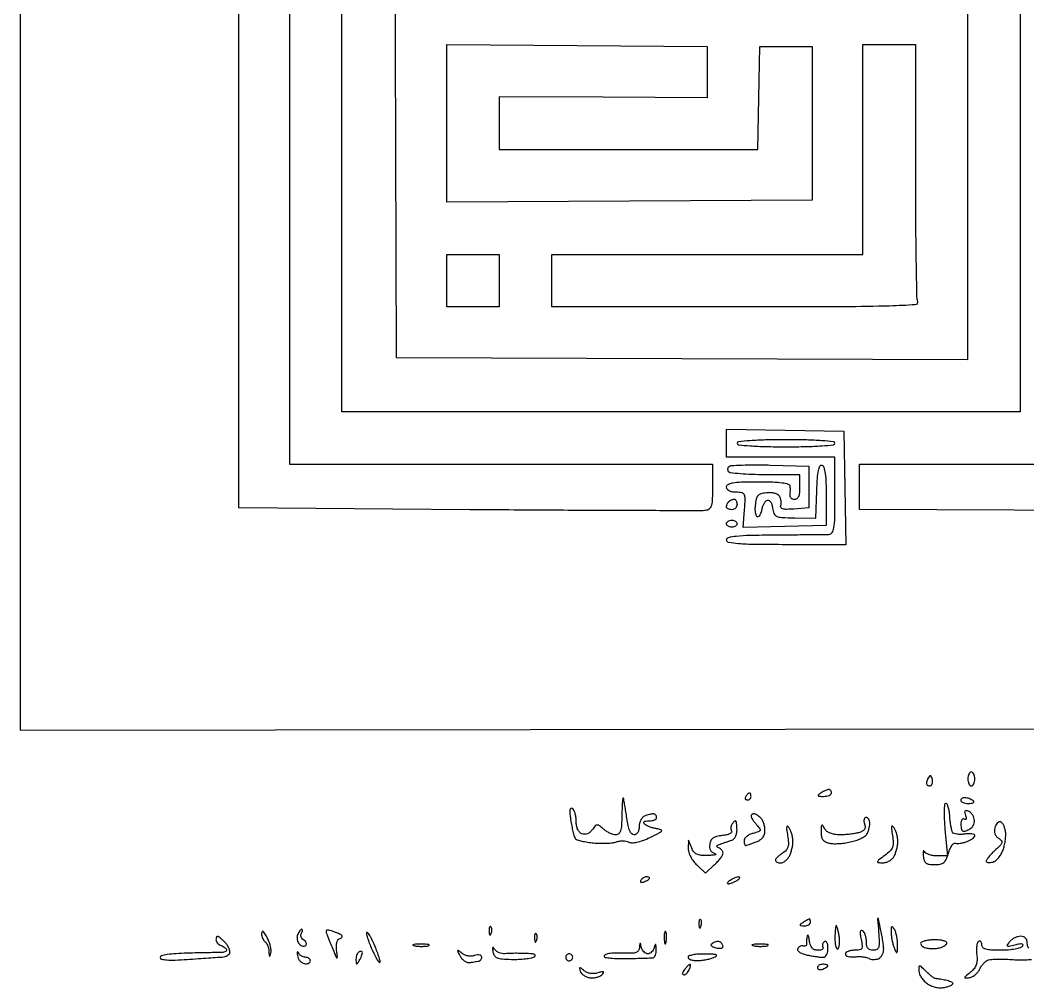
# Model space of a CAD drawing. Extents: x 0.6 to 37.6, y 1.5 to 67.
# Drawn here: x 0.59 to 24.97, y 1.54 to 24.96 of the extents above; entities that cross this region are included whole.
import ezdxf

# ---------------------------------------------------------------- set-up
doc = ezdxf.new("R2010")
doc.units = 0
doc.header["$MEASUREMENT"] = 0

msp = doc.modelspace()

# ---------------------------------------------------------------- linework, layer by layer
for points in [[(19.11972, 67.0032), (0.5922, 67.0032), (0.5922, 37.39301), (0.5922, 7.78282), (19.09845, 7.80416), (37.6047, 7.8255), (37.62597, 37.41435), (37.647239, 67.0032)], [(14.06475, 24.34468), (17.2161, 24.3225), (17.2161, 23.699585), (17.2161, 23.076669), (14.69925, 23.090649), (12.1824, 23.104628), (12.1824, 22.465714), (12.1824, 21.8268), (15.310338, 21.8268), (18.438277, 21.8268), (18.461688, 23.07465), (18.4851, 24.3225), (19.1196, 24.3225), (19.7541, 24.3225), (19.7541, 22.4613), (19.7541, 20.6001), (15.33375, 20.578195), (10.9134, 20.556291), (10.9134, 22.461575), (10.9134, 24.366859)], [(11.5479, 19.2888), (12.1824, 19.2888), (12.1824, 18.6543), (12.1824, 18.0198), (11.5479, 18.0198), (10.9134, 18.0198), (10.9134, 18.6543), (10.9134, 19.2888)]]:
    msp.add_lwpolyline(points, close=True)
for points in [[(9.705199, 42.027931), (10.150139, 41.588518), (8.628269, 40.067024), (7.1064, 38.545531), (7.1064, 26.379165), (7.1064, 14.2128), (12.2247, 14.2128), (17.343, 14.2128), (17.343, 13.669103, -0.009746), (17.337413, 13.382484, -0.051042), (17.31528, 13.226527, -0.111253), (17.271972, 13.140109, -0.175196), (17.201455, 13.098053, -0.048294), (17.087884, 13.087302, -0.000119), (15.459396, 13.091161, -0.000764), (13.623035, 13.098755, -0.000476), (11.469805, 13.113), (5.8797, 13.1553), (5.8797, 26.119465), (5.8797, 39.08363), (7.56998, 40.775487), (9.260259, 42.467344)], [(21.6153, 24.3648), (22.2498, 24.3648), (22.2498, 21.326119, 0.001579), (22.253509, 20.15173, 0.002467), (22.264884, 19.140742, 0.000677), (22.280327, 18.26037, 0.087098), (22.301151, 18.153619, -0.50543), (22.248279, 18.07105, -0.008717), (21.627797, 18.041342, -0.006931), (20.540018, 18.023341, -0.000671), (17.901951, 18.0198), (13.4514, 18.0198), (13.4514, 18.6543), (13.4514, 19.2888), (17.2161, 19.2888), (20.9808, 19.2888), (20.9808, 21.8268), (20.9808, 24.3648)], [(19.09845, 15.039696), (20.5155, 15.0165), (20.542286, 13.64175), (20.569072, 12.267), (19.125236, 12.267, -0.002954), (18.367629, 12.271476, -0.017), (17.967003, 12.289842, -0.026258), (17.732392, 12.321065, -0.361063), (17.6814, 12.382473, -0.343656), (17.728163, 12.442476, -0.035421), (17.916941, 12.476035, -0.020841), (18.243619, 12.496789, -0.003882), (18.84465, 12.505208, 0.000258), (19.301043, 12.508293, 0.000359), (19.709685, 12.51156, 0.000218), (20.053843, 12.51471, 0.004635), (20.15595, 12.516635, 0.243909), (20.234841, 12.560412, 0.107573), (20.279391, 12.674796, 0.035377), (20.299771, 12.910225, 0.003907), (20.304, 13.4514), (20.304, 14.382), (18.9927, 14.382), (17.6814, 14.382), (17.6814, 14.722446), (17.6814, 15.062891)], [(19.1196, 14.805, 0.005407), (18.624654, 14.799647, 0.01242), (18.25245, 14.782339, 0.007361), (17.969103, 14.757903, 0.385003), (17.9352, 14.7204, 0.385003), (17.969103, 14.682897, 0.007361), (18.25245, 14.658461, 0.01242), (18.624654, 14.641153, 0.005407), (19.1196, 14.6358, 0.005407), (19.614546, 14.641153, 0.01242), (19.98675, 14.658461, 0.007361), (20.270097, 14.682897, 0.385003), (20.304, 14.7204, 0.385003), (20.270097, 14.757903, 0.007361), (19.98675, 14.782339, 0.01242), (19.614546, 14.799647, 0.005407)], [(18.734464, 14.194264), (19.6695, 14.1705), (19.6695, 13.6629), (19.6695, 13.1553), (19.310754, 13.129325, -0.013968), (19.137008, 13.121615, -0.069189), (19.040102, 13.133472, -0.191308), (18.997596, 13.164985, -0.230651), (18.992615, 13.213925, 0.075684), (19.002913, 13.264501, 0.047146), (19.00022, 13.325073, 0.0462), (18.985937, 13.385804, 0.061141), (18.961482, 13.437024, 0.128333), (18.916114, 13.479115, 0.057908), (18.840092, 13.509214, 0.050745), (18.7459, 13.524405, 0.043066), (18.64512, 13.521624, 0.042713), (18.514232, 13.495223, 0.139961), (18.440307, 13.448615, 0.126837), (18.398035, 13.366985, 0.032355), (18.37399, 13.21875, 0.028758), (18.369918, 13.113382, 0.046912), (18.379964, 13.024567, 0.06169), (18.40107, 12.96287, 0.287003), (18.431556, 12.9438, 0.188573), (18.465731, 12.957164, 0.070451), (18.498876, 12.997769, 0.05707), (18.526128, 13.057207, 0.042473), (18.542666, 13.127523, -0.046538), (18.560391, 13.200236, -0.049357), (18.59103, 13.266911, -0.054789), (18.629192, 13.31829, -0.126812), (18.669347, 13.344039, -0.222144), (18.709943, 13.339174, -0.108807), (18.748064, 13.301972, -0.073301), (18.778529, 13.236321, -0.042075), (18.796247, 13.150695, 0.064503), (18.82945, 13.019988, 0.197644), (18.891693, 12.955521, 0.091267), (19.014271, 12.926736, 0.008198), (19.3311, 12.916523), (19.8387, 12.908488), (19.863514, 13.566473, -0.008533), (19.880299, 13.872706, -0.032216), (19.906369, 14.062883, -0.060246), (19.941881, 14.169689, -0.379606), (19.990414, 14.190429, -0.252803), (20.036973, 14.140831, -0.03066), (20.067307, 13.989077, -0.024947), (20.086704, 13.764355, -0.009055), (20.0925, 13.44435), (20.0925, 12.7323), (19.090099, 12.708393), (18.087698, 12.684486), (18.117199, 13.110296, 0.00861), (18.131397, 13.383342, 0.120562), (18.111501, 13.478924, 0.241167), (18.053015, 13.523597, 0.044837), (17.91405, 13.536053, -0.03943), (17.814021, 13.543931, -0.085648), (17.741316, 13.568695, -0.123368), (17.697471, 13.609107, -0.146186), (17.6814, 13.6629, -0.273642), (17.719275, 13.726923, -0.084509), (17.82945, 13.765125, -0.035355), (18.039214, 13.785, -0.005946), (18.4428, 13.7898, -0.007428), (18.802306, 13.784459, -0.026638), (19.031075, 13.765434, -0.03973), (19.173153, 13.734311, -0.3042), (19.214224, 13.68405, -0.017614), (19.217081, 13.635903, -0.010398), (19.217269, 13.5783, -0.010396), (19.21506, 13.520699, -0.017506), (19.210515, 13.47255, 0.126145), (19.215449, 13.432256, 0.116153), (19.239183, 13.397864, 0.103076), (19.278547, 13.374798, 0.081331), (19.327391, 13.3668, 0.155241), (19.386399, 13.385573, 0.135655), (19.427521, 13.435899, 0.078899), (19.451075, 13.525175, 0.025126), (19.458, 13.6629), (19.458, 13.959), (18.616993, 13.959, -0.00809), (18.291423, 13.964268, -0.012407), (18.009815, 13.980385, -0.006892), (17.77698, 14.002751, -0.230895), (17.730993, 14.0318, -0.085573), (17.718072, 14.063884, -0.075738), (17.715876, 14.099875, -0.077414), (17.72444, 14.13416, -0.096826), (17.742714, 14.161314, -0.185966), (17.792399, 14.183363, -0.004181), (18.057436, 14.194388, -0.008852), (18.372014, 14.199267, -0.005804)], [(17.8647, 13.3668, -0.17482), (17.891602, 13.357097, -0.093122), (17.914491, 13.329523, -0.073362), (17.929981, 13.288449, -0.053595), (17.9352, 13.2399, -0.099038), (17.925512, 13.19147, -0.097945), (17.897923, 13.150277, -0.097945), (17.85673, 13.122688, -0.099038), (17.8083, 13.113, -0.053595), (17.759751, 13.118219, -0.073362), (17.718677, 13.133709, -0.093122), (17.691103, 13.156598, -0.17482), (17.6814, 13.1835, -0.065559), (17.685496, 13.214608, -0.03911), (17.697967, 13.249858, -0.038504), (17.716209, 13.283633, -0.053359), (17.7378, 13.3104, -0.053359), (17.764567, 13.331991, -0.038504), (17.798342, 13.350232, -0.03911), (17.833592, 13.362704, -0.065559)], [(17.8083, 12.8592, -0.064853), (17.856814, 12.852881, -0.082425), (17.897923, 12.834349, -0.098894), (17.925423, 12.806863, -0.148195), (17.9352, 12.7746, -0.148195), (17.925423, 12.742337, -0.098894), (17.897923, 12.714851, -0.082425), (17.856814, 12.696319, -0.064853), (17.8083, 12.69, -0.064853), (17.759786, 12.696319, -0.082425), (17.718677, 12.714851, -0.098894), (17.691177, 12.742337, -0.148195), (17.6814, 12.7746, -0.148195), (17.691177, 12.806863, -0.098894), (17.718677, 12.834349, -0.082425), (17.759786, 12.852881, -0.064853)], [(22.654801, 6.610496, 0.033951), (22.633563, 6.662219, 0.286646), (22.613101, 6.674904, 0.233206), (22.589291, 6.663061, 0.024362), (22.552918, 6.610155, 0.052326), (22.531342, 6.565378, 0.061761), (22.521035, 6.519522, 0.07231), (22.522902, 6.479524, 0.149701), (22.537429, 6.452171, 0.099724), (22.560708, 6.436699, 0.098103), (22.5883, 6.431328, 0.097782), (22.615931, 6.43688, 0.098356), (22.639312, 6.452513, 0.115259), (22.656304, 6.479864, 0.057227), (22.664946, 6.520004, 0.052345), (22.664632, 6.565824, 0.052621)], [(23.6034, 6.768, 0.191087), (23.571093, 6.755185, 0.088204), (23.543651, 6.718298, 0.068025), (23.525034, 6.663554, 0.048028), (23.5188, 6.5988, 0.048028), (23.525034, 6.534046, 0.068025), (23.543651, 6.479302, 0.088204), (23.571093, 6.442415, 0.191087), (23.6034, 6.4296, 0.191087), (23.635707, 6.442415, 0.088204), (23.663149, 6.479302, 0.068025), (23.681766, 6.534046, 0.048028), (23.688, 6.5988, 0.048028), (23.681766, 6.663554, 0.068025), (23.663149, 6.718298, 0.088204), (23.635707, 6.755185, 0.191087)], [(20.15595, 6.343705, 0.077483), (20.123255, 6.337921, 0.020703), (20.073862, 6.318699, 0.02047), (20.01884, 6.291886, 0.019837), (19.9656, 6.2604, 0.023197), (19.903936, 6.216366, 0.409657), (19.901122, 6.194272, 0.220444), (19.92802, 6.180066, 0.011293), (20.02905, 6.177095, 0.042523), (20.101925, 6.182805, 0.062416), (20.163485, 6.201032, 0.082215), (20.205189, 6.228152, 0.210568), (20.2194, 6.2604, 0.073605), (20.21463, 6.292629, 0.089496), (20.200762, 6.319768, 0.102891), (20.180142, 6.337664, 0.133323)], [(15.185725, 6.1335, 0.775545), (15.174122, 6.132589, 0.021161), (15.163305, 6.050354, 0.012891), (15.154664, 5.912711, 0.005796), (15.150079, 5.73165, -0.010644), (15.141088, 5.475002, -0.059864), (15.117115, 5.340116, -0.14162), (15.072403, 5.271398, -0.180055), (15.002011, 5.2452, -0.076044), (14.936691, 5.255192, -0.03494), (14.856314, 5.286686, -0.033576), (14.774708, 5.332378, -0.039525), (14.704566, 5.38643, 0.02057), (14.607666, 5.467129, 0.177912), (14.554877, 5.483526, 0.198251), (14.507148, 5.460915, 0.026403), (14.435188, 5.372684, -0.060434), (14.379121, 5.312752, -0.079018), (14.314868, 5.274213, -0.088114), (14.247646, 5.26011, -0.099684), (14.182734, 5.271099, -0.117358), (14.125226, 5.310447, -0.077387), (14.080943, 5.377651, -0.064002), (14.052923, 5.468125, -0.043152), (14.0436, 5.575952, 0.034379), (14.036681, 5.676462, 0.039264), (14.016033, 5.770585, 0.04299), (13.985886, 5.845983, 0.13861), (13.949755, 5.885414, 0.32166), (13.913338, 5.882903, 0.195529), (13.891977, 5.843178, 0.055545), (13.892353, 5.744527, 0.011634), (13.916162, 5.573157, 0.011057), (13.943236, 5.427217, 0.014384), (13.974796, 5.294998, 0.012015), (14.00665, 5.187112, 0.114602), (14.031157, 5.146167, 0.134618), (14.071823, 5.122032, 0.013743), (14.18165, 5.095096, 0.016378), (14.316801, 5.070465, 0.012362), (14.4666, 5.051977, 0.018259), (14.624764, 5.042229, 0.017601), (14.785172, 5.043857, 0.017834), (14.926186, 5.055306, 0.059244), (15.0165, 5.076932, -0.052509), (15.090923, 5.095813, -0.04051), (15.174546, 5.101051, -0.041616), (15.254379, 5.092912, -0.073374), (15.316928, 5.071398, 0.13053), (15.395452, 5.053989, 0.043142), (15.513589, 5.069153, 0.035663), (15.658887, 5.11175, 0.021434), (15.824528, 5.181653, 0.004551), (16.054171, 5.292951, 0.113194), (16.108231, 5.337191, 0.523455), (16.098338, 5.368622, 0.035011), (15.9894, 5.39429, -0.026315), (15.902534, 5.413171, -0.024851), (15.816419, 5.441358, -0.025675), (15.742784, 5.474009, -0.074665), (15.69753, 5.506164, -0.143106), (15.679552, 5.537584, -0.302274), (15.688798, 5.562783, -0.127822), (15.729804, 5.579056, -0.03089), (15.80328, 5.5836, 0.043509), (15.87453, 5.589812, 0.063259), (15.934727, 5.608451, 0.082944), (15.975476, 5.635861, 0.206135), (15.9894, 5.6682, 0.090658), (15.983495, 5.700498, 0.095575), (15.966581, 5.727949, 0.099646), (15.941356, 5.746317, 0.108102), (15.911719, 5.7528, 0.04425), (15.872791, 5.749348, 0.015326), (15.817548, 5.737716, 0.015089), (15.757151, 5.721107, 0.016969), (15.700219, 5.701449, 0.114615), (15.649021, 5.666824, 0.06577), (15.605709, 5.605713, 0.0603), (15.576373, 5.528887, 0.061153), (15.5664, 5.447649, -0.051818), (15.557938, 5.366218, -0.083752), (15.532534, 5.301528, -0.108867), (15.493334, 5.260135, -0.150041), (15.444684, 5.2452, -0.213485), (15.388062, 5.27053, -0.079412), (15.339849, 5.345585, -0.050165), (15.299852, 5.469484, -0.019526), (15.26883, 5.64705, 0.003939), (15.24598, 5.807117, 0.004883), (15.222086, 5.955708, 0.004027), (15.199821, 6.079994, 0.036159)], [(18.236293, 6.2604, 0.151918), (18.218465, 6.254855, 0.038439), (18.194586, 6.235549, 0.035638), (18.169457, 6.208183, 0.029505), (18.1467, 6.1758, 0.082592), (18.133459, 6.143474, 0.161196), (18.136091, 6.116051, 0.182303), (18.153979, 6.097823, 0.108972), (18.184007, 6.0912, 0.093332), (18.218207, 6.09764, 0.09642), (18.247282, 6.116051, 0.099167), (18.266742, 6.14352, 0.105053), (18.2736, 6.1758, 0.042167), (18.270864, 6.208189, 0.061769), (18.262641, 6.235549, 0.081139), (18.250559, 6.254101, 0.210953)], [(23.474051, 6.142563, 0.059601), (23.426445, 6.143833, 0.08755), (23.386158, 6.132811, 0.114226), (23.359385, 6.111637, 0.170154), (23.3496, 6.083714, 0.218452), (23.363138, 6.054207, 0.078229), (23.403444, 6.029252, 0.059481), (23.462715, 6.012247, 0.040166), (23.5329, 6.0066, 0.03047), (23.599354, 6.010653, 0.080137), (23.645069, 6.023887, 0.2027), (23.662477, 6.043373, 0.286074), (23.657351, 6.065449, 0.067176), (23.62601, 6.089336, 0.029727), (23.579232, 6.112376, 0.028759), (23.526015, 6.131244, 0.034386)], [(22.983969, 6.0066, 0.386767), (22.95452, 5.979813, 0.016646), (22.9452, 5.828008, 0.020104), (22.947663, 5.625619, 0.010265), (22.966179, 5.3721), (23.025636, 4.7376), (22.771668, 4.7376, -0.038701), (22.671004, 4.745403, -0.045789), (22.578459, 4.768664, -0.051852), (22.506397, 4.80271, -0.152815), (22.47057, 4.84335, 0.154534), (22.45503, 4.860859, 0.498084), (22.442845, 4.855908, 0.07257), (22.437886, 4.813239, 0.015025), (22.44237, 4.7376, 0.051321), (22.463616, 4.628199, 0.155436), (22.506111, 4.566452, 0.13246), (22.58129, 4.535001, 0.033223), (22.7151, 4.5261, 0.04339), (22.852361, 4.538034, 0.129992), (22.93717, 4.577133, 0.117107), (22.996646, 4.655839, 0.031949), (23.050439, 4.80316, -0.030763), (23.088042, 4.906906, -0.049422), (23.133776, 4.989054, -0.065509), (23.180227, 5.040173, -0.272817), (23.219639, 5.046927, 0.095272), (23.26612, 5.038804, 0.029253), (23.337465, 5.044198, 0.028093), (23.418342, 5.059762, 0.027407), (23.49765, 5.08439, 0.031365), (23.570523, 5.116811, 0.041132), (23.632085, 5.155711, 0.04652), (23.67532, 5.195087, 0.186908), (23.688, 5.227822, 0.302056), (23.671078, 5.253277, 0.061886), (23.616389, 5.268638, 0.046318), (23.537659, 5.27318, 0.027705), (23.444218, 5.264716, -0.032193), (23.347319, 5.256815, -0.040823), (23.257732, 5.26261, -0.045779), (23.18681, 5.279793, -0.173725), (23.151703, 5.307789, -0.080435), (23.131533, 5.356438, -0.013846), (23.111153, 5.454535, -0.014762), (23.093661, 5.572163, -0.012715), (23.082094, 5.696621, 0.023383), (23.068493, 5.815402, 0.036469), (23.044658, 5.915544, 0.041149), (23.015195, 5.987461, 0.282074)], [(18.34128, 5.7528, 0.082525), (18.315432, 5.748504, 0.092453), (18.293481, 5.736118, 0.100627), (18.278803, 5.717672, 0.118429), (18.2736, 5.696011, 0.1258), (18.281474, 5.665211, 0.020236), (18.313666, 5.611632, 0.021271), (18.357773, 5.550374, 0.01725), (18.409996, 5.488507, -0.021459), (18.486893, 5.395838, -0.265783), (18.492617, 5.352122, -0.222004), (18.457625, 5.319881, -0.015422), (18.325396, 5.282324, 0.047214), (18.240847, 5.252391, 0.057589), (18.169318, 5.208568, 0.068063), (18.120527, 5.158266, 0.159902), (18.1044, 5.109129, 0.029611), (18.107074, 5.064024, 0.046156), (18.115208, 5.025983, 0.058317), (18.127034, 4.999459, 0.264654), (18.141193, 4.9914, 0.073755), (18.165032, 4.994936, 0.004956), (18.230923, 5.015636, 0.007041), (18.30919, 5.042304, 0.005212), (18.394993, 5.073906, 0.052666), (18.49104, 5.122521, 0.084263), (18.558641, 5.184484, 0.091705), (18.598342, 5.261145, 0.073872), (18.612, 5.353086, 0.045111), (18.604519, 5.435836, 0.036971), (18.582178, 5.521809, 0.038364), (18.549419, 5.598261, 0.076116), (18.51048, 5.65128, 0.030136), (18.466639, 5.690132, 0.031128), (18.4189, 5.722979, 0.032763), (18.374189, 5.745968, 0.102712)], [(21.059699, 5.6682, 0.202921), (21.029409, 5.655379, 0.131635), (21.010635, 5.621675, 0.088227), (21.007016, 5.570396, 0.050491), (21.019771, 5.509487, -0.072218), (21.032495, 5.432193, -0.154693), (21.015506, 5.374842, -0.132352), (20.965966, 5.33203, -0.04697), (20.877422, 5.299143, -0.025387), (20.784428, 5.279224, -0.011708), (20.661781, 5.262338, -0.011562), (20.531708, 5.250562, -0.015725), (20.413954, 5.246355, -0.041316), (20.294937, 5.255695, -0.057432), (20.192142, 5.28477, -0.066704), (20.111224, 5.331487, -0.096948), (20.056976, 5.39325, 0.016205), (20.007226, 5.472635, 0.447384), (19.985532, 5.475631, 0.209669), (19.971493, 5.446811, 0.007112), (19.968173, 5.317821, 0.049476), (19.977553, 5.210714, 0.105302), (20.009482, 5.134359, 0.114788), (20.06757, 5.08171, 0.065832), (20.15595, 5.04679, 0.053922), (20.251726, 5.03358, 0.020309), (20.387212, 5.03511, 0.019839), (20.535761, 5.048751, 0.022807), (20.675926, 5.073801, 0.025217), (20.807311, 5.110571, 0.028084), (20.92956, 5.159322, 0.02906), (21.027801, 5.212193, 0.113965), (21.076481, 5.260232, 0.046885), (21.10377, 5.313772, 0.026665), (21.126954, 5.382728, 0.026423), (21.143044, 5.455292, 0.039174), (21.148705, 5.52015, 0.059135), (21.142486, 5.576771, 0.078605), (21.123094, 5.62471, 0.097508), (21.094039, 5.656807, 0.161559)], [(23.526469, 5.820783, 0.065268), (23.475391, 5.830665, 0.274935), (23.448759, 5.816939, 0.196918), (23.442731, 5.781711, 0.036769), (23.46205, 5.71765, -0.030934), (23.479379, 5.662522, -0.138102), (23.478313, 5.628977, -0.341176), (23.461886, 5.617569, -0.126411), (23.433231, 5.626499, 0.205654), (23.401612, 5.631211, 0.180438), (23.374167, 5.611834, 0.10289), (23.355579, 5.567117, 0.047256), (23.3496, 5.503993, 0.03466), (23.354224, 5.437365, 0.053334), (23.368238, 5.38135, 0.070204), (23.388721, 5.343124, 0.244487), (23.41305, 5.331095, 0.07153), (23.44506, 5.336367, 0.021732), (23.491371, 5.353246, 0.021276), (23.542243, 5.376917, 0.021703), (23.590574, 5.404683, 0.0954), (23.631993, 5.443663, 0.066319), (23.662481, 5.500404, 0.06396), (23.677919, 5.565497, 0.074283), (23.675174, 5.629027, 0.063467), (23.655044, 5.690132, 0.053707), (23.619334, 5.748077, 0.056051), (23.574274, 5.794398, 0.091695)], [(17.897893, 5.5836, 0.151918), (17.880065, 5.578055, 0.038439), (17.856186, 5.558749, 0.035638), (17.831057, 5.531383, 0.029505), (17.8083, 5.499, 0.074816), (17.791942, 5.460761, 0.058613), (17.785737, 5.41601, 0.059517), (17.790091, 5.371823, 0.084317), (17.804913, 5.33528, -0.338604), (17.801701, 5.303065, -0.096187), (17.75821, 5.271579, -0.056128), (17.679884, 5.245386, -0.028654), (17.577256, 5.22953, 0.033029), (17.441789, 5.207386, 0.094818), (17.355028, 5.168939, 0.125138), (17.302456, 5.108464, 0.081461), (17.274604, 5.019706, 0.061819), (17.273133, 4.938118, 0.103419), (17.29409, 4.873048, 0.113892), (17.337465, 4.82597, 0.086711), (17.401504, 4.79687, -0.204907), (17.421769, 4.781214, -0.480491), (17.415564, 4.76599, -0.052425), (17.349057, 4.753668, -0.011945), (17.234524, 4.747414, -0.025324), (17.066792, 4.750765, -0.089404), (16.962737, 4.777218, -0.122084), (16.892405, 4.832968, -0.068957), (16.838036, 4.92795), (16.761525, 5.1183), (16.756162, 4.916501, 0.084001), (16.769197, 4.824696, 0.042384), (16.814143, 4.716393, 0.040335), (16.881329, 4.608921, 0.046045), (16.9623, 4.518691), (17.1738, 4.322679), (17.3853, 4.518691, 0.020839), (17.466272, 4.600261, 0.025413), (17.534672, 4.683267, 0.025273), (17.584032, 4.757328, 0.135149), (17.5968, 4.803701, 0.105272), (17.588928, 4.840675, 0.067362), (17.565736, 4.87816, 0.063243), (17.531479, 4.910452, 0.06813), (17.49105, 4.9322, -0.074848), (17.454007, 4.95277, -0.350054), (17.448579, 4.974855, -0.174798), (17.471761, 4.998359, -0.026886), (17.53335, 5.02385, -0.002474), (17.599276, 5.046706, -0.001638), (17.675187, 5.072327, -0.001649), (17.749104, 5.096734, -0.003206), (17.8083, 5.115645, 0.13332), (17.856859, 5.146625, 0.068655), (17.897923, 5.206552, 0.060588), (17.925761, 5.284597, 0.055454), (17.9352, 5.369445, 0.016383), (17.932509, 5.45154, 0.026743), (17.924241, 5.520692, 0.025141), (17.912502, 5.57252, 0.336329)], [(19.196575, 5.4144, 0.085432), (19.158824, 5.452149, 0.54222), (19.138173, 5.44393, 0.082698), (19.136052, 5.380264, 0.007994), (19.158881, 5.226835, -0.023258), (19.178781, 5.057802, -0.087434), (19.167767, 4.952025, -0.120009), (19.123792, 4.874692, -0.064245), (19.038311, 4.804634, 0.024844), (18.972264, 4.758676, 0.031577), (18.916475, 4.709673, 0.032913), (18.876539, 4.664242, 0.165312), (18.8658, 4.63265, 0.185434), (18.875221, 4.608121, 0.090013), (18.902203, 4.587273, 0.069859), (18.942302, 4.573142, 0.049873), (18.989723, 4.5684, 0.109236), (19.043569, 4.580306, 0.055878), (19.10297, 4.616469, 0.051633), (19.158526, 4.669449, 0.053689), (19.201223, 4.732038, 0.040281), (19.234705, 4.808888, 0.023715), (19.262694, 4.905157, 0.02362), (19.281652, 5.004653, 0.036933), (19.287505, 5.091588, 0.038482), (19.280445, 5.175895, 0.028533), (19.260259, 5.267228, 0.029109), (19.231054, 5.351729, 0.056058)], [(21.734575, 5.4144, 0.080176), (21.696423, 5.453355, 0.545078), (21.675826, 5.445548, 0.085598), (21.673378, 5.383755, 0.008024), (21.695778, 5.232715, -0.02852), (21.714477, 5.05739, -0.103547), (21.697032, 4.947281, -0.10882), (21.637451, 4.856395, -0.033226), (21.511758, 4.748945, 0.004558), (21.360931, 4.634286, 0.16415), (21.337054, 4.598336, 0.466657), (21.352282, 4.576657, 0.017727), (21.464273, 4.57108, 0.078029), (21.542444, 4.582211, 0.058176), (21.622332, 4.617256, 0.058301), (21.691813, 4.669649, 0.079375), (21.739223, 4.732038, 0.040281), (21.772705, 4.808888, 0.023715), (21.800694, 4.905157, 0.02362), (21.819652, 5.004653, 0.036933), (21.825505, 5.091588, 0.038482), (21.818445, 5.175895, 0.028533), (21.798259, 5.267228, 0.029109), (21.769054, 5.351729, 0.056058)], [(24.312122, 5.559385, 0.179022), (24.272417, 5.557894, 0.100095), (24.231765, 5.530596, 0.07708), (24.196259, 5.481494, 0.054161), (24.17194, 5.41766, 0.068093), (24.162575, 5.339868, 0.084652), (24.175964, 5.268354, 0.08816), (24.211602, 5.207507, 0.08128), (24.266918, 5.160641, -0.076713), (24.332474, 5.106115, -0.269247), (24.342854, 5.054329, -0.117208), (24.301145, 4.988028, -0.011971), (24.164689, 4.860402, 0.019844), (24.075256, 4.774079, 0.032652), (24.007707, 4.693575, 0.035519), (23.966024, 4.62736, 0.330342), (23.97069, 4.59591, 0.146665), (23.998576, 4.580887, 0.053785), (24.043603, 4.576577, 0.047518), (24.096906, 4.582303, 0.041132), (24.150921, 4.598081, 0.096615), (24.207681, 4.63359, 0.038934), (24.269688, 4.701323, 0.036676), (24.326955, 4.786826, 0.038395), (24.370128, 4.878513, 0.033098), (24.401769, 4.981844, 0.022634), (24.424441, 5.102515, 0.022874), (24.435729, 5.221337, 0.042143), (24.432308, 5.318306, 0.039743), (24.415648, 5.40094, 0.046055), (24.386605, 5.475726, 0.051929), (24.350376, 5.532718, 0.147055)], [(15.740593, 4.23, 0.088797), (15.706324, 4.223866, 0.053277), (15.669187, 4.205433, 0.051183), (15.634974, 4.178359, 0.061454), (15.609299, 4.146369, 0.1144), (15.599657, 4.117826, 0.32948), (15.609755, 4.100927, 0.155351), (15.639857, 4.09829, 0.036408), (15.688906, 4.11312, 0.020646), (15.739199, 4.134841, 0.029555), (15.781632, 4.15847, 0.029412), (15.81269, 4.180923, 0.2252), (15.8202, 4.196751, 0.219607), (15.814328, 4.209475, 0.077771), (15.796815, 4.220233, 0.059132), (15.771075, 4.227566, 0.039867)], [(17.9775, 4.227409, 0.067616), (17.936271, 4.221808, 0.024967), (17.880474, 4.203319, 0.024204), (17.820796, 4.17679, 0.026766), (17.766, 4.1454, 0.027796), (17.7225, 4.113729, 0.102785), (17.701228, 4.087481, 0.335455), (17.70405, 4.071153, 0.190341), (17.7237, 4.063391, 0.067616), (17.764929, 4.068992, 0.024967), (17.820726, 4.087481, 0.024204), (17.880404, 4.11401, 0.026766), (17.9352, 4.1454, 0.027796), (17.9787, 4.177071, 0.102785), (17.999972, 4.203319, 0.335455), (17.99715, 4.219647, 0.190341)], [(17.055713, 3.191888, 0.296942), (17.037197, 3.195797, 0.208169), (17.021576, 3.180354, 0.077125), (17.012209, 3.139747, 0.028489), (17.011279, 3.08085, 0.018894), (17.016274, 3.017711, 0.168741), (17.02823, 2.993028, 0.470617), (17.043648, 2.994487, 0.054073), (17.062391, 3.029738, 0.051402), (17.075592, 3.076003, 0.05415), (17.078758, 3.123172, 0.060344), (17.072061, 3.164229, 0.126455)], [(19.69065, 3.213505, 0.107356), (19.677181, 3.209703, 0.005891), (19.638436, 3.188499, 0.008918), (19.592752, 3.16171, 0.006384), (19.5426, 3.1302, 0.011213), (19.472347, 3.082533, 0.309569), (19.465061, 3.062681, 0.327416), (19.480934, 3.049598, 0.011938), (19.56375, 3.046895, 0.055234), (19.620385, 3.05267, 0.075283), (19.66831, 3.070832, 0.095191), (19.700443, 3.098025, 0.17131), (19.7118, 3.1302, 0.023625), (19.710271, 3.162532, 0.038557), (19.705587, 3.189568, 0.04613), (19.69883, 3.20862, 0.309048)], [(21.401534, 3.0033, 0.00115), (21.34905, 3.231192, 0.736687), (21.340259, 3.231829, 0.113307), (21.335925, 3.202672, 0.000536), (21.360124, 2.89755, -0.009133), (21.376152, 2.639148, -0.082035), (21.362608, 2.526837, -0.212551), (21.317176, 2.473182, -0.112809), (21.230614, 2.4534, -0.079369), (21.154562, 2.465549, -0.145826), (21.103471, 2.500986, -0.122036), (21.074508, 2.563824, -0.047291), (21.0654, 2.659907, 0.041504), (21.058474, 2.743198, 0.043652), (21.037891, 2.822754, 0.04781), (21.007717, 2.887525, 0.122028), (20.971753, 2.924291, 0.213583), (20.935777, 2.929095, 0.285411), (20.91441, 2.905057, 0.081046), (20.913811, 2.837598, 0.015836), (20.936175, 2.717784, -0.018352), (20.964698, 2.560599, -0.173574), (20.951245, 2.494546, -0.227192), (20.901037, 2.461698, -0.03315), (20.776022, 2.4534, 0.039792), (20.692464, 2.44674, 0.059045), (20.621903, 2.426676, 0.077655), (20.57389, 2.39724, 0.219898), (20.5578, 2.362424, 0.246562), (20.575113, 2.329449, 0.081483), (20.626156, 2.305342, 0.058887), (20.70136, 2.29313, 0.036981), (20.790501, 2.295857, -0.02695), (20.886784, 2.300735, -0.026442), (20.983652, 2.295292, -0.027418), (21.067848, 2.281374, -0.083927), (21.121266, 2.259658, 0.082032), (21.168624, 2.240198, 0.04693), (21.230044, 2.23202, 0.045299), (21.295141, 2.235404, 0.056041), (21.353866, 2.250677, 0.105794), (21.404941, 2.283937, 0.068818), (21.447448, 2.340394, 0.064612), (21.475334, 2.410435, 0.069295), (21.483525, 2.483601, 0.024387), (21.476521, 2.575999, 0.008016), (21.457429, 2.711048, 0.007963), (21.431414, 2.860445, 0.008932)], [(7.404838, 2.961, 0.187047), (7.382203, 2.952226, 0.045279), (7.354616, 2.922053, 0.040281), (7.327154, 2.879174, 0.030688), (7.304011, 2.828413, 0.077466), (7.291598, 2.770678, 0.061748), (7.295816, 2.707037, 0.062694), (7.315237, 2.647383, 0.086573), (7.347557, 2.601403, 0.064271), (7.388316, 2.569963, 0.082011), (7.432576, 2.55305, 0.098707), (7.473316, 2.552863, 0.149397), (7.50439, 2.56939, 0.16261), (7.519042, 2.598741, 0.128617), (7.514939, 2.634189, 0.098186), (7.491684, 2.670727, 0.063756), (7.452661, 2.702341, -0.080983), (7.413459, 2.736392, -0.091762), (7.389127, 2.779791, -0.100716), (7.383263, 2.825641, -0.120589), (7.396654, 2.866941, 0.037098), (7.415422, 2.903043, 0.079785), (7.423037, 2.93337, 0.152823), (7.418732, 2.952943, 0.268963)], [(8.144981, 2.913183, 0.02254), (8.029451, 2.943057, 0.38081), (7.997933, 2.925022, 0.172656), (7.998881, 2.874092, 0.006299), (8.070541, 2.691043, 0.0007), (8.118033, 2.574558, 0.000662), (8.166725, 2.456056, 0.000657), (8.210097, 2.351289, 0.002326), (8.238341, 2.2842, 0.174564), (8.253782, 2.267584, 0.529196), (8.264864, 2.273596, 0.050907), (8.264781, 2.329707, 0.010946), (8.252635, 2.426302, -0.030516), (8.242792, 2.540509, -0.056817), (8.250999, 2.632938, -0.078251), (8.275557, 2.69853, -0.180074), (8.315255, 2.731969, 0.049917), (8.351449, 2.749162, 0.096083), (8.375181, 2.770606, 0.153527), (8.38293, 2.79253, 0.204783), (8.3754, 2.812008, 0.081568), (8.34792, 2.832261, 0.014656), (8.290266, 2.85962, 0.01547), (8.220103, 2.887872, 0.013441)], [(11.979713, 3.022688, 0.296942), (11.961197, 3.026597, 0.208169), (11.945576, 3.011154, 0.077125), (11.936209, 2.970547, 0.028489), (11.935279, 2.91165, 0.018894), (11.940274, 2.848511, 0.168741), (11.95223, 2.823828, 0.470617), (11.967648, 2.825287, 0.054073), (11.986391, 2.860538, 0.051402), (11.999592, 2.906803, 0.05415), (12.002758, 2.953972, 0.060344), (11.996061, 2.995029, 0.126455)], [(20.336698, 3.0456, 0.370475), (20.3237, 3.034437, 0.010858), (20.313605, 2.957154, 0.016855), (20.306353, 2.859949, 0.01019), (20.304, 2.744507, 0.022189), (20.308995, 2.632017, 0.044643), (20.324708, 2.544658, 0.075366), (20.347572, 2.493132, 0.409969), (20.374495, 2.486982, 0.190128), (20.399345, 2.520258, 0.039397), (20.413179, 2.5934, 0.036223), (20.416501, 2.68628, 0.027275), (20.407193, 2.788075, 0.011655), (20.390345, 2.886793, 0.018714), (20.370894, 2.969952, 0.013209), (20.351184, 3.03514, 0.323299)], [(21.7422, 2.961, 0.030744), (21.700016, 3.018229, 0.45385), (21.677908, 3.018716, 0.181982), (21.664769, 2.985887, 0.010663), (21.664842, 2.8764, 0.026768), (21.671901, 2.78308, 0.017862), (21.689484, 2.677326, 0.018007), (21.713973, 2.575706, 0.033354), (21.7422, 2.4957, 0.013198), (21.784306, 2.404433, 0.527695), (21.802791, 2.401809, 0.177588), (21.815421, 2.432604, 0.004842), (21.819558, 2.5803, 0.029125), (21.815306, 2.68678, 0.025587), (21.798753, 2.796823, 0.026433), (21.77342, 2.894678, 0.066989)], [(5.366057, 2.7918, 0.220421), (5.352181, 2.78537, 0.077446), (5.340451, 2.766169, 0.058887), (5.332454, 2.737955, 0.039657), (5.3298, 2.704545, 0.12413), (5.339124, 2.667566, 0.064334), (5.367077, 2.628616, 0.05786), (5.408169, 2.593707, 0.055615), (5.4567, 2.568594, -0.039178), (5.505262, 2.545451, -0.04761), (5.546323, 2.516249, -0.054688), (5.574704, 2.485673, -0.161104), (5.5836, 2.458781, -0.222078), (5.572694, 2.435439, -0.077386), (5.54011, 2.415809, -0.058724), (5.492241, 2.402539, -0.039397), (5.43555, 2.398315, 0.00501), (5.344072, 2.3978, 0.000576), (5.138393, 2.394344, 0.000695), (4.893743, 2.38961, 0.000566), (4.63185, 2.383883, 0.010693), (4.359227, 2.371774, 0.023769), (4.152755, 2.34828, 0.024215), (4.006856, 2.317297, 0.340606), (3.9762, 2.277516, 0.355169), (4.00808, 2.238297, 0.034324), (4.138528, 2.220302, 0.026026), (4.339144, 2.217007, 0.00873), (4.63185, 2.232558, -0.000254), (4.896827, 2.251145, -0.000288), (5.150818, 2.268685, -0.000261), (5.366621, 2.28335, -0.001605), (5.47785, 2.290491, 0.0563), (5.550654, 2.303243, 0.072558), (5.612285, 2.331562, 0.08888), (5.653734, 2.370401, 0.161538), (5.6682, 2.414007, 0.088225), (5.6589, 2.466304, 0.036373), (5.629148, 2.532093, 0.034551), (5.586131, 2.599727, 0.037475), (5.535257, 2.658857, 0.012651), (5.481693, 2.709777, 0.017208), (5.430716, 2.752748, 0.014147), (5.386824, 2.785269, 0.153536)], [(6.565149, 2.765764, 0.014344), (6.506555, 2.866815, 0.099326), (6.467635, 2.908413, 0.45288), (6.444209, 2.902932, 0.117227), (6.432987, 2.860243, 0.054299), (6.437969, 2.801643, 0.050216), (6.455446, 2.74385, 0.053739), (6.482036, 2.695336, 0.102473), (6.5142, 2.6649, -0.115542), (6.547389, 2.631828, -0.044761), (6.576832, 2.573525, -0.04127), (6.598605, 2.502043, -0.040093), (6.608614, 2.427257, 0.006577), (6.614621, 2.336437, 0.193859), (6.624739, 2.316126, 0.541065), (6.636938, 2.319453, 0.013705), (6.656176, 2.385064, 0.089741), (6.661817, 2.456504, 0.033637), (6.645008, 2.555949, 0.032003), (6.611647, 2.664304, 0.033541)], [(9.138658, 2.634511, 0.011901), (9.074232, 2.767958, 0.032667), (9.020579, 2.857691, 0.119297), (8.988394, 2.886443, 0.567688), (8.971677, 2.8764, 0.068545), (8.981473, 2.806741, 0.01389), (9.01897, 2.687372, 0.014409), (9.070843, 2.549963, 0.013052), (9.13217, 2.4111, 0.011843), (9.194234, 2.287598, 0.02872), (9.247276, 2.200455, 0.070797), (9.282694, 2.162097, 0.607558), (9.299152, 2.169211, 0.089664), (9.292934, 2.226552, 0.011322), (9.254832, 2.345704, 0.012997), (9.202234, 2.486234, 0.010462)], [(13.079513, 2.853488, 0.296942), (13.060997, 2.857397, 0.208169), (13.045376, 2.841954, 0.077125), (13.036009, 2.801347, 0.028489), (13.035079, 2.74245, 0.018894), (13.040074, 2.679311, 0.168741), (13.05203, 2.654628, 0.470617), (13.067448, 2.656087, 0.054073), (13.086191, 2.691337, 0.051402), (13.099392, 2.737603, 0.05415), (13.102558, 2.784772, 0.060344), (13.095861, 2.825829, 0.126455)], [(16.214092, 2.89916, 0.31318), (16.198965, 2.909056, 0.333666), (16.185256, 2.898155, 0.052471), (16.176595, 2.840878, 0.014395), (16.175093, 2.7495, 0.012823), (16.178528, 2.65913, 0.080377), (16.188763, 2.614216, 0.597527), (16.202309, 2.612732, 0.087174), (16.217227, 2.64536, 0.037336), (16.229063, 2.710299, 0.029507), (16.232394, 2.781649, 0.030339), (16.227499, 2.848574, 0.06278)], [(19.687795, 2.68605, 0.014946), (19.672746, 2.768642, 0.0729), (19.656238, 2.813082, 0.5027), (19.641888, 2.815075, 0.151186), (19.629857, 2.7918, 0.014353), (19.621906, 2.738561, 0.013266), (19.616772, 2.683538, 0.013391), (19.614817, 2.634315, 0.042409), (19.617182, 2.60145, -0.166806), (19.61325, 2.57908, -0.152474), (19.596299, 2.562851, -0.108822), (19.567714, 2.555727, -0.061607), (19.532025, 2.55915, 0.098001), (19.493027, 2.560058, 0.085463), (19.454518, 2.546324, 0.084348), (19.422403, 2.520279, 0.091795), (19.40182, 2.485786, 0.264166), (19.408362, 2.445657, 0.081665), (19.455712, 2.403309, 0.057549), (19.534444, 2.365106, 0.034862), (19.63447, 2.337736, 0.007422), (19.745484, 2.317242, 0.007297), (19.85769, 2.299926, 0.007207), (19.956457, 2.287605, 0.027431), (20.018475, 2.2842, 0.167677), (20.064809, 2.300188, 0.103673), (20.102286, 2.344712, 0.076981), (20.126718, 2.413914, 0.046467), (20.1348, 2.500693, 0.034977), (20.129019, 2.583235, 0.086376), (20.110442, 2.640798, 0.173612), (20.082279, 2.666643, 0.242672), (20.04882, 2.664047, 0.090427), (20.019694, 2.637775, 0.095498), (20.002394, 2.603384, 0.099685), (19.999533, 2.566273, 0.108373), (20.011513, 2.532154, -0.212957), (20.015524, 2.502385, -0.177819), (19.99637, 2.476534, -0.099804), (19.952808, 2.459023, -0.045847), (19.891612, 2.4534, -0.089764), (19.813098, 2.46761, -0.123946), (19.754422, 2.508161, -0.099438), (19.713516, 2.579404, -0.043187)], [(22.720093, 2.7072, 0.023902), (22.605238, 2.701706, 0.030774), (22.500886, 2.685174, 0.031764), (22.418485, 2.661287, 0.169485), (22.382644, 2.632218, 0.21724), (22.378595, 2.600185, 0.124503), (22.399339, 2.566338, 0.082294), (22.443477, 2.535553, 0.047293), (22.504552, 2.513238, 0.039775), (22.581269, 2.499574, 0.024379), (22.67308, 2.495162, 0.024369), (22.764982, 2.499712, 0.039417), (22.842, 2.513487, 0.038887), (22.90676, 2.535924, 0.050447), (22.961498, 2.566689, 0.059916), (22.99925, 2.600648, 0.181596), (23.0112, 2.632467, 0.292384), (22.992715, 2.661376, 0.045452), (22.925687, 2.685247, 0.038606), (22.831652, 2.701788, 0.024242)], [(10.2789, 2.601265, 0.008901), (10.158015, 2.598503, 0.053901), (10.09611, 2.589252, 0.67161), (10.094435, 2.576628, 0.082665), (10.131836, 2.562766, 0.028254), (10.215851, 2.551484, 0.020511), (10.310168, 2.54809, 0.020826), (10.400235, 2.552299, 0.041951), (10.470236, 2.564473, 0.285845), (10.483312, 2.578288, 0.417468), (10.474695, 2.591162, 0.038992), (10.400591, 2.599498, 0.009782)], [(11.27619, 2.38296, 0.00605), (11.19304, 2.449866, 0.460873), (11.17816, 2.446877, 0.250937), (11.1778, 2.425829, 0.003722), (11.236995, 2.312696, 0.060541), (11.286334, 2.242168, 0.069985), (11.349031, 2.189393, 0.078024), (11.417409, 2.160143, 0.109774), (11.483495, 2.158173, -0.003251), (11.545196, 2.169551, -0.003199), (11.607368, 2.180189, -0.003145), (11.661972, 2.188821, -0.012206), (11.69595, 2.193127, 0.134134), (11.72017, 2.202475, 0.089095), (11.740762, 2.224225, 0.077777), (11.754649, 2.254901, 0.067566), (11.7594, 2.289901, 0.208334), (11.745812, 2.321097, 0.137905), (11.710549, 2.339237, 0.085503), (11.655191, 2.340924, 0.041823), (11.58614, 2.325211, -0.069001), (11.508596, 2.311937, -0.054045), (11.423394, 2.318443, -0.054353), (11.342111, 2.342948, -0.072191)], [(12.081601, 2.467258, 0.022967), (12.044266, 2.516689, 0.457087), (12.027495, 2.517033, 0.214837), (12.019815, 2.493107, 0.011185), (12.030954, 2.4111, 0.111373), (12.065529, 2.324337, 0.14929), (12.131347, 2.271831, 0.075673), (12.251101, 2.244306, 0.013712), (12.479652, 2.233456, 0.01545), (12.650459, 2.235315, 0.017178), (12.814859, 2.247856, 0.016735), (12.953522, 2.267956, 0.080812), (13.0284, 2.294334, 0.198991), (13.05249, 2.324247, 0.390038), (13.040006, 2.34953, 0.070909), (12.964306, 2.366998, 0.012208), (12.8169, 2.375969, 0.005931), (12.675629, 2.379433, 0.005531), (12.530993, 2.379663, 0.005519), (12.402501, 2.377027, 0.018679), (12.318799, 2.37125, -0.067346), (12.251961, 2.373138, -0.055528), (12.183246, 2.392426, -0.057442), (12.12305, 2.425262, -0.089162)], [(15.624717, 2.51685, 0.002186), (15.59889, 2.613943, 0.327684), (15.590362, 2.620742, 0.403344), (15.583108, 2.614291, 0.002501), (15.576214, 2.518782, -0.116298), (15.55536, 2.451036, -0.148979), (15.507627, 2.407025, -0.093148), (15.424281, 2.384559, -0.027474), (15.29145, 2.381556, 0.004926), (15.175327, 2.384167, 0.004299), (15.053777, 2.384657, 0.004326), (14.943873, 2.383204, 0.012779), (14.86845, 2.379625, 0.040559), (14.811773, 2.370823, 0.05753), (14.76389, 2.353341, 0.073228), (14.731207, 2.330441, 0.206203), (14.7204, 2.30535, 0.372691), (14.741816, 2.280609, 0.012241), (14.881933, 2.263808, 0.01795), (15.059462, 2.253329, 0.010826), (15.2703, 2.253032, 0.001396), (15.487094, 2.258026, 0.001874), (15.683518, 2.263836, 0.001287), (15.848244, 2.269752, 0.019853), (15.9048, 2.274182, 0.200469), (15.936455, 2.292037, 0.076224), (15.961666, 2.337172, 0.059786), (15.977125, 2.40095, 0.042496), (15.979586, 2.47455, 0.005718), (15.973495, 2.571188, 0.197309), (15.963483, 2.591195, 0.541772), (15.951384, 2.58777, 0.01159), (15.931083, 2.51685, -0.068007), (15.907727, 2.460258, -0.068913), (15.870126, 2.41229, -0.075394), (15.824559, 2.379906, -0.117373), (15.7779, 2.3688, -0.117373), (15.731241, 2.379906, -0.075394), (15.685674, 2.41229, -0.068913), (15.648073, 2.460258, -0.068007)], [(17.529311, 2.654325, 0.118348), (17.49556, 2.665434, 0.056652), (17.449668, 2.664019, 0.051572), (17.399607, 2.651394, 0.050913), (17.352959, 2.628755, 0.068391), (17.311671, 2.594669, 0.331649), (17.308718, 2.566269, 0.17244), (17.339585, 2.540668, 0.023786), (17.420448, 2.515357, 0.036542), (17.488037, 2.502868, 0.063501), (17.544997, 2.503845, 0.096278), (17.583151, 2.517169, 0.266792), (17.5968, 2.540927, 0.081004), (17.591825, 2.571437, 0.053436), (17.576975, 2.603809, 0.052392), (17.555128, 2.633057, 0.067852)], [(18.4851, 2.601265, 0.008901), (18.364215, 2.598503, 0.053901), (18.30231, 2.589252, 0.67161), (18.300635, 2.576628, 0.082665), (18.338036, 2.562766, 0.028254), (18.422051, 2.551484, 0.020511), (18.516368, 2.54809, 0.020826), (18.606435, 2.552299, 0.041951), (18.676436, 2.564473, 0.285845), (18.689512, 2.578288, 0.417468), (18.680895, 2.591162, 0.038992), (18.606791, 2.599498, 0.009782)], [(7.326442, 2.38995, 0.0643), (7.309889, 2.416743, 0.562243), (7.298702, 2.415219, 0.118137), (7.293762, 2.38741, 0.015661), (7.299213, 2.327472, 0.077795), (7.318119, 2.261051, 0.068558), (7.356987, 2.20034, 0.071091), (7.409161, 2.154351, 0.097881), (7.466922, 2.130918, 0.05865), (7.523193, 2.126798, 0.089644), (7.570796, 2.137587, 0.119811), (7.602351, 2.161091, 0.17478), (7.614, 2.193397, 0.131054), (7.604765, 2.228025, 0.100632), (7.578794, 2.257527, 0.088298), (7.539944, 2.27737, 0.074159), (7.49415, 2.2842, -0.079271), (7.444756, 2.292081, -0.061619), (7.395448, 2.315264, -0.062104), (7.353667, 2.349511, -0.083979)], [(8.862555, 2.417445, 0.154511), (8.844501, 2.426817, 0.097827), (8.820594, 2.426271, 0.080251), (8.794445, 2.415887, 0.061883), (8.7702, 2.397, 0.090291), (8.748713, 2.365947, 0.037424), (8.731123, 2.31782, 0.03547), (8.719551, 2.26207, 0.038261), (8.716373, 2.20665, 0.022266), (8.720701, 2.138827, 0.446695), (8.735692, 2.128072, 0.200091), (8.758384, 2.144027, 0.009073), (8.808727, 2.227095, 0.025833), (8.840492, 2.288853, 0.036971), (8.861574, 2.346699, 0.040891), (8.870824, 2.393816, 0.22822)], [(13.8744, 2.3688, 0.099038), (13.842113, 2.362341, 0.097945), (13.814651, 2.343949, 0.097945), (13.796259, 2.316487, 0.099038), (13.7898, 2.2842, 0.099038), (13.796259, 2.251913, 0.097945), (13.814651, 2.224451, 0.097945), (13.842113, 2.206059, 0.099038), (13.8744, 2.1996, 0.099038), (13.906687, 2.206059, 0.097945), (13.934149, 2.224451, 0.097945), (13.952541, 2.251913, 0.099038), (13.959, 2.2842, 0.099038), (13.952541, 2.316487, 0.097945), (13.934149, 2.343949, 0.097945), (13.906687, 2.362341, 0.099038)], [(17.15265, 2.362854, 0.019831), (16.998618, 2.359024, 0.032203), (16.868843, 2.342202, 0.034411), (16.774053, 2.316774, 0.320305), (16.7508, 2.2842, 0.24567), (16.767538, 2.252191, 0.070412), (16.819141, 2.226198, 0.053373), (16.894335, 2.209433, 0.034583), (16.98345, 2.205546, 0.024498), (17.084894, 2.213122, 0.017442), (17.197462, 2.231103, 0.017667), (17.303885, 2.255867, 0.035492), (17.3853, 2.2842, 0.091871), (17.435662, 2.317853, 0.560431), (17.4301, 2.342364, 0.071077), (17.350313, 2.357221, 0.006847)], [(14.237282, 1.95996, 0.008278), (14.159345, 2.022145, 0.203949), (14.13321, 2.028944, 0.440505), (14.122944, 2.013712, 0.019882), (14.142219, 1.9458, 0.109949), (14.172269, 1.895134, 0.058258), (14.228387, 1.84786, 0.053794), (14.300149, 1.810847, 0.05591), (14.377234, 1.790587, 0.052172), (14.458361, 1.787255, 0.045957), (14.542078, 1.80034, 0.048537), (14.615916, 1.826783, 0.093082), (14.666707, 1.863546, 0.034963), (14.70641, 1.911773, 0.477588), (14.701083, 1.930854, 0.16619), (14.666761, 1.933538, 0.010594), (14.56829, 1.906019, -0.056255), (14.479258, 1.889698, -0.057678), (14.389596, 1.893853, -0.060064), (14.306628, 1.917848, -0.072248)], [(16.800804, 2.115, 0.176553), (16.784289, 2.108981, 0.014236), (16.749183, 2.077723, 0.017822), (16.708676, 2.036711, 0.012711), (16.6662, 1.9881, 0.035237), (16.629995, 1.937631, 0.100348), (16.615162, 1.897221, 0.22275), (16.622563, 1.872105, 0.214681), (16.64679, 1.8612, 0.125677), (16.683252, 1.870512, 0.064053), (16.721767, 1.898477, 0.05745), (16.756383, 1.939568, 0.054778), (16.781394, 1.9881, 0.019009), (16.79798, 2.036779, 0.034664), (16.807182, 2.077723, 0.044074), (16.809047, 2.106956, 0.407084)], [(20.0079, 2.115, 0.062722), (19.959379, 2.108889, 0.08088), (19.918277, 2.090929, 0.098158), (19.890771, 2.064307, 0.152681), (19.881, 2.033055, 0.184534), (19.891362, 2.005934, 0.147206), (19.918277, 1.989486, 0.100118), (19.959309, 1.987158, 0.055937), (20.0079, 1.999806, 0.02136), (20.056508, 2.020882, 0.030395), (20.097523, 2.043965, 0.030693), (20.12743, 2.065989, 0.222225), (20.1348, 2.081751, 0.289661), (20.126671, 2.094605, 0.046727), (20.097523, 2.105233, 0.039339), (20.05653, 2.112591, 0.024748)], [(22.5036, 1.9458, 0.004873), (22.388514, 2.058664, 0.190864), (22.356043, 2.071963, 0.40091), (22.337455, 2.054609, 0.014291), (22.3344, 1.94775, 0.101575), (22.349606, 1.873672, 0.049886), (22.396347, 1.789041, 0.046616), (22.464611, 1.707576, 0.050076), (22.545284, 1.642324, 0.04606), (22.650023, 1.586728, 0.051996), (22.759048, 1.553953, 0.053632), (22.869445, 1.544994, 0.054984), (22.978266, 1.559891, 0.022367), (23.060359, 1.584445, 0.044706), (23.122043, 1.612341, 0.074633), (23.156117, 1.638953, 0.40643), (23.155835, 1.660165, 0.086379), (23.128684, 1.679266, 0.021717), (23.078618, 1.700275, 0.021518), (23.018413, 1.719617, 0.020209), (22.955502, 1.734175, 0.003054), (22.891199, 1.745935, 0.003064), (22.826828, 1.756896, 0.002992), (22.770567, 1.765776, 0.012225), (22.73625, 1.770127, -0.119016), (22.701978, 1.782196, -0.017815), (22.641736, 1.824401, -0.019176), (22.573032, 1.880541, -0.015489)]]:
    msp.add_lwpolyline(points, format="xyb", close=True)
for points in [[(9.643491, 31.8942), (9.665095, 24.34365), (9.6867, 16.7931), (16.60275, 16.771455), (23.5188, 16.749811), (23.5188, 33.013881)], [(24.787705, 25.5915), (24.787753, 20.53665), (24.7878, 15.4818), (16.5816, 15.4818), (8.3754, 15.4818), (8.3754, 23.688), (8.3754, 31.8942)]]:
    msp.add_lwpolyline(points)
for points in [[(32.390392, 26.126453, -0.000211), (32.394025, 18.165828, -0.002509), (32.378674, 15.085017, -0.001275), (32.355161, 13.211462, -0.355145), (32.260102, 13.098053, -0.047374), (32.146398, 13.087102, -0.000116), (30.511766, 13.085296, -0.000748), (28.668593, 13.086445, -0.000466), (26.507302, 13.093037), (20.8962, 13.115373), (20.8962, 13.664087), (20.8962, 14.2128), (26.0145, 14.2128), (31.1328, 14.2128), (31.1328, 26.393832)], [(24.994012, 2.50275, -0.08892), (24.966464, 2.557508, -0.072314), (24.957, 2.6226, 0.071839), (24.946581, 2.694744, 0.117275), (24.915995, 2.748121, 0.122423), (24.865765, 2.780553, 0.082612), (24.798159, 2.7918, 0.069918), (24.729306, 2.782125, 0.044593), (24.653743, 2.75296, 0.044064), (24.583275, 2.710187, 0.061191), (24.529585, 2.65958, 0.022755), (24.473376, 2.585212, 0.441313), (24.479242, 2.560099, 0.183476), (24.518291, 2.55431, 0.007541), (24.658744, 2.587319, -0.016117), (24.769279, 2.611303, -0.096596), (24.827881, 2.610649, -0.334308), (24.847085, 2.588833, -0.158845), (24.837726, 2.550338, -0.184339), (24.788119, 2.51242, -0.025962), (24.660689, 2.481757, -0.026649), (24.498865, 2.460445, -0.019417), (24.317507, 2.4534, -0.011948), (24.083224, 2.458999, -0.057881), (23.952164, 2.48061, -0.12952), (23.883249, 2.521608, -0.196608), (23.8572, 2.585293, 0.060266), (23.851512, 2.63231, 0.128829), (23.834199, 2.664227, 0.191462), (23.808587, 2.676259, 0.154822), (23.7789, 2.668793, 0.182523), (23.750895, 2.632422, 0.040315), (23.733849, 2.554173, 0.036891), (23.727872, 2.454945, 0.028291), (23.735489, 2.346551, -0.038382), (23.742519, 2.20605, -0.080361), (23.722217, 2.098816, -0.08643), (23.670466, 2.008415, -0.050227), (23.581139, 1.920386, 0.003949), (23.46062, 1.821805, 0.181988), (23.445099, 1.794524, 0.493504), (23.458269, 1.780658, 0.011552), (23.5611, 1.793981, 0.084478), (23.63184, 1.817462, 0.052546), (23.70447, 1.866518, 0.050948), (23.767941, 1.931981, 0.063467), (23.811569, 2.004537, -0.046742), (23.852293, 2.07768, -0.042003), (23.907221, 2.144858, -0.044452), (23.9673, 2.196769, -0.092813), (24.023069, 2.222932, -0.050712), (24.098526, 2.234508, -0.009362), (24.239301, 2.239036, -0.009962), (24.404805, 2.237962, -0.008929), (24.5763, 2.230365, 0.01096), (24.748432, 2.223439, 0.01194), (24.91585, 2.224375, 0.011464), (25.058798, 2.231871, 0.056073)]]:
    msp.add_lwpolyline(points, format="xyb")

doc.saveas('drawing.dxf')
